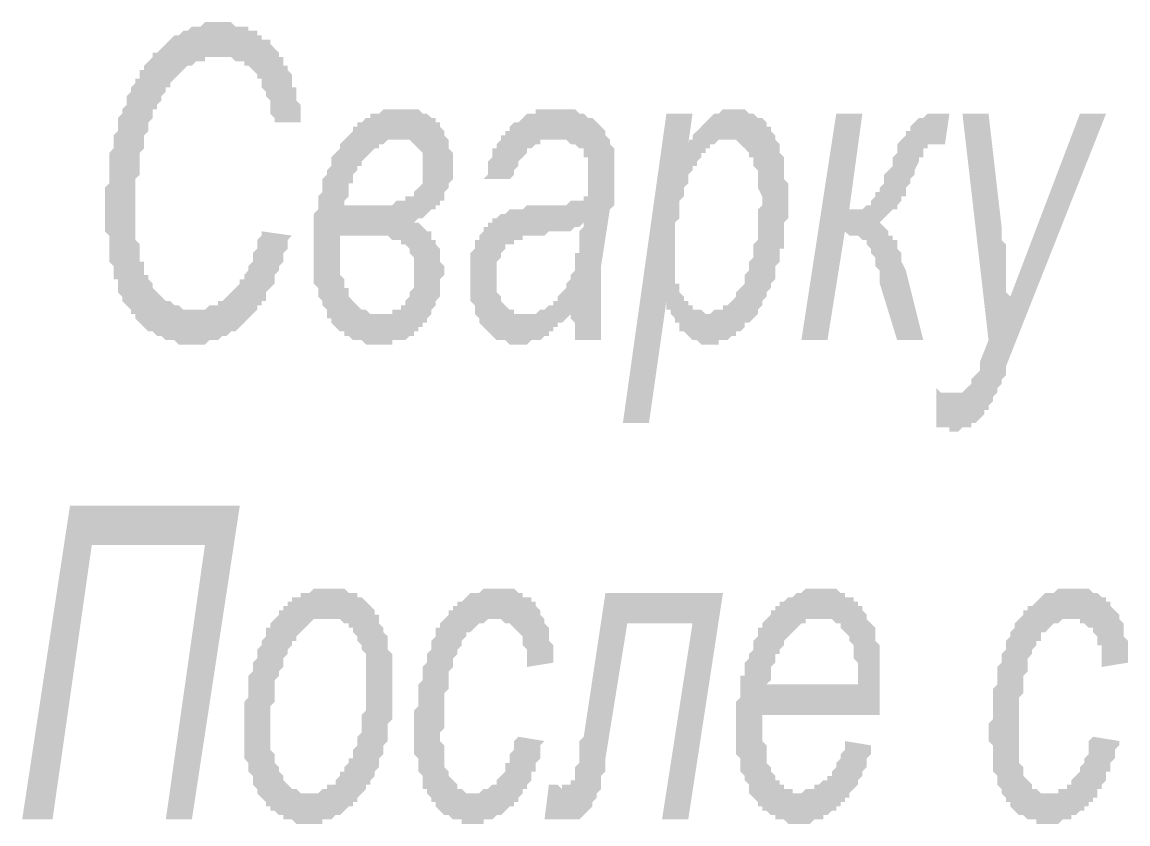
# Model space of a CAD drawing. Header units: millimetres. Extents: x 1372 to 666090, y 1285 to 31551.
# Drawn here: x 570472 to 571531, y 8653 to 9420 of the extents above; entities that cross this region are included whole.
import ezdxf

# ---------------------------------------------------------------- set-up
doc = ezdxf.new("R2010")
doc.units = ezdxf.units.MM
doc.layers.add('PDF _75-АЗ Штамп', color=7, linetype='Continuous')

msp = doc.modelspace()

# ---------------------------------------------------------------- hatches: boundary and pattern name
at = {"layer": 'PDF _75-АЗ Штамп', "transparency": 33554559}
for points in [[(570701.5, 9220.2), (570730.7, 9216.1), (570726.6, 9211.9), (570726.6, 9207.7), (570726.6, 9203.5), (570722.4, 9199.4), (570722.4, 9195.2), (570722.4, 9191), (570718.2, 9186.9), (570718.2, 9182.7), (570718.2, 9182.7), (570714, 9178.5), (570714, 9174.3), (570714, 9170.2), (570709.9, 9166), (570709.9, 9166), (570705.7, 9161.8), (570705.7, 9157.7), (570705.7, 9153.5), (570701.5, 9153.5), (570701.5, 9149.3), (570697.4, 9149.3), (570697.4, 9145.1), (570693.2, 9141), (570693.2, 9141), (570689, 9136.8), (570689, 9136.8), (570684.9, 9132.6), (570684.9, 9132.6), (570680.7, 9128.5), (570680.7, 9128.5), (570676.5, 9124.3), (570672.3, 9124.3), (570672.3, 9124.3), (570668.2, 9120.1), (570664, 9120.1), (570664, 9120.1), (570659.8, 9116), (570659.8, 9116), (570655.7, 9116), (570651.5, 9116), (570651.5, 9116), (570647.3, 9111.8), (570643.1, 9111.8), (570639, 9111.8), (570639, 9111.8), (570634.8, 9111.8), (570634.8, 9111.8), (570630.6, 9111.8), (570630.6, 9111.8), (570626.5, 9111.8), (570622.3, 9111.8), (570618.1, 9116), (570618.1, 9116), (570614, 9116), (570609.8, 9116), (570609.8, 9116), (570605.6, 9120.1), (570601.4, 9120.1), (570601.4, 9120.1), (570597.3, 9124.3), (570597.3, 9124.3), (570593.1, 9124.3), (570588.9, 9128.5), (570588.9, 9128.5), (570584.8, 9132.6), (570584.8, 9132.6), (570580.6, 9136.8), (570580.6, 9141), (570576.4, 9141), (570576.4, 9145.1), (570576.4, 9145.1), (570572.2, 9149.3), (570572.2, 9149.3), (570568.1, 9153.5), (570568.1, 9157.7), (570568.1, 9157.7), (570563.9, 9161.8), (570563.9, 9166), (570563.9, 9170.2), (570563.9, 9174.3), (570559.7, 9174.3), (570559.7, 9178.5), (570559.7, 9182.7), (570559.7, 9186.9), (570555.6, 9191), (570555.6, 9195.2), (570555.6, 9199.4), (570555.6, 9203.5), (570555.6, 9207.7), (570555.6, 9211.9), (570555.6, 9216.1), (570551.4, 9220.2), (570551.4, 9224.4), (570551.4, 9228.6), (570551.4, 9232.7), (570551.4, 9236.9), (570551.4, 9241.1), (570551.4, 9245.2), (570551.4, 9249.4), (570551.4, 9253.6), (570551.4, 9257.8), (570551.4, 9261.9), (570555.6, 9266.1), (570555.6, 9270.3), (570555.6, 9274.4), (570555.6, 9278.6), (570555.6, 9282.8), (570555.6, 9287), (570555.6, 9291.1), (570555.6, 9295.3), (570559.7, 9299.5), (570559.7, 9303.6), (570559.7, 9307.8), (570559.7, 9312), (570559.7, 9312), (570563.9, 9316.1), (570563.9, 9320.3), (570563.9, 9324.5), (570563.9, 9328.7), (570568.1, 9332.8), (570568.1, 9337), (570568.1, 9337), (570572.2, 9341.2), (570572.2, 9345.3), (570572.2, 9349.5), (570576.4, 9353.7), (570576.4, 9353.7), (570576.4, 9357.9), (570580.6, 9362), (570580.6, 9366.2), (570584.8, 9366.2), (570584.8, 9370.4), (570584.8, 9374.5), (570588.9, 9374.5), (570588.9, 9378.7), (570593.1, 9382.9), (570593.1, 9382.9), (570597.3, 9387), (570597.3, 9391.2), (570601.4, 9391.2), (570605.6, 9395.4), (570605.6, 9395.4), (570609.8, 9399.6), (570609.8, 9399.6), (570614, 9403.7), (570614, 9403.7), (570618.1, 9407.9), (570622.3, 9407.9), (570622.3, 9407.9), (570626.5, 9412.1), (570626.5, 9412.1), (570630.6, 9412.1), (570634.8, 9416.2), (570634.8, 9416.2), (570639, 9416.2), (570643.1, 9416.2), (570643.1, 9416.2), (570647.3, 9420.4), (570651.5, 9420.4), (570651.5, 9420.4), (570655.7, 9420.4), (570659.8, 9420.4), (570659.8, 9420.4), (570664, 9420.4), (570668.2, 9420.4), (570672.3, 9420.4), (570672.3, 9420.4), (570676.5, 9416.2), (570680.7, 9416.2), (570680.7, 9416.2), (570684.9, 9416.2), (570689, 9416.2), (570689, 9412.1), (570693.2, 9412.1), (570697.4, 9412.1), (570697.4, 9407.9), (570701.5, 9407.9), (570701.5, 9403.7), (570705.7, 9403.7), (570709.9, 9403.7), (570709.9, 9399.6), (570714, 9395.4), (570714, 9395.4), (570714, 9395.4), (570718.2, 9391.2), (570718.2, 9387), (570722.4, 9387), (570722.4, 9382.9), (570722.4, 9378.7), (570726.6, 9378.7), (570726.6, 9374.5), (570730.7, 9370.4), (570730.7, 9366.2), (570730.7, 9362), (570730.7, 9357.9), (570734.9, 9357.9), (570734.9, 9353.7), (570734.9, 9349.5), (570734.9, 9345.3), (570739.1, 9341.2), (570739.1, 9337), (570739.1, 9332.8), (570739.1, 9328.7), (570739.1, 9324.5), (570714, 9324.5), (570714, 9328.7), (570709.9, 9332.8), (570709.9, 9337), (570709.9, 9341.2), (570709.9, 9345.3), (570705.7, 9349.5), (570705.7, 9353.7), (570705.7, 9353.7), (570701.5, 9357.9), (570701.5, 9362), (570701.5, 9366.2), (570697.4, 9366.2), (570697.4, 9370.4), (570697.4, 9370.4), (570693.2, 9374.5), (570693.2, 9374.5), (570689, 9378.7), (570684.9, 9378.7), (570684.9, 9382.9), (570680.7, 9382.9), (570680.7, 9382.9), (570676.5, 9382.9), (570672.3, 9387), (570672.3, 9387), (570668.2, 9387), (570664, 9387), (570664, 9387), (570659.8, 9387), (570655.7, 9387), (570655.7, 9387), (570651.5, 9387), (570647.3, 9387), (570647.3, 9382.9), (570643.1, 9382.9), (570639, 9382.9), (570639, 9382.9), (570634.8, 9378.7), (570634.8, 9378.7), (570630.6, 9378.7), (570626.5, 9374.5), (570626.5, 9374.5), (570622.3, 9370.4), (570622.3, 9370.4), (570618.1, 9366.2), (570618.1, 9366.2), (570614, 9362), (570614, 9357.9), (570609.8, 9357.9), (570609.8, 9353.7), (570605.6, 9349.5), (570605.6, 9345.3), (570601.4, 9341.2), (570601.4, 9341.2), (570601.4, 9337), (570597.3, 9337), (570597.3, 9332.8), (570597.3, 9328.7), (570593.1, 9324.5), (570593.1, 9320.3), (570593.1, 9316.1), (570593.1, 9316.1), (570588.9, 9312), (570588.9, 9307.8), (570588.9, 9303.6), (570588.9, 9299.5), (570584.8, 9295.3), (570584.8, 9291.1), (570584.8, 9287), (570584.8, 9282.8), (570584.8, 9278.6), (570584.8, 9274.4), (570580.6, 9270.3), (570580.6, 9266.1), (570580.6, 9261.9), (570580.6, 9257.8), (570580.6, 9253.6), (570580.6, 9249.4), (570580.6, 9245.2), (570580.6, 9241.1), (570580.6, 9241.1), (570580.6, 9232.7), (570580.6, 9228.6), (570580.6, 9224.4), (570580.6, 9220.2), (570580.6, 9216.1), (570580.6, 9211.9), (570584.8, 9207.7), (570584.8, 9203.5), (570584.8, 9199.4), (570584.8, 9195.2), (570584.8, 9191), (570588.9, 9191), (570588.9, 9186.9), (570588.9, 9182.7), (570588.9, 9178.5), (570593.1, 9178.5), (570593.1, 9174.3), (570597.3, 9170.2), (570597.3, 9170.2), (570597.3, 9166), (570601.4, 9161.8), (570601.4, 9161.8), (570605.6, 9157.7), (570605.6, 9157.7), (570609.8, 9153.5), (570609.8, 9153.5), (570614, 9153.5), (570618.1, 9149.3), (570618.1, 9149.3), (570622.3, 9149.3), (570626.5, 9145.1), (570626.5, 9145.1), (570630.6, 9145.1), (570634.8, 9145.1), (570634.8, 9145.1), (570639, 9145.1), (570639, 9145.1), (570643.1, 9145.1), (570647.3, 9145.1), (570647.3, 9145.1), (570651.5, 9149.3), (570655.7, 9149.3), (570655.7, 9149.3), (570659.8, 9149.3), (570659.8, 9153.5), (570664, 9153.5), (570668.2, 9157.7), (570668.2, 9157.7), (570672.3, 9161.8), (570672.3, 9161.8), (570676.5, 9166), (570676.5, 9166), (570680.7, 9170.2), (570680.7, 9174.3), (570684.9, 9174.3), (570684.9, 9178.5), (570689, 9182.7), (570689, 9186.9), (570689, 9186.9), (570693.2, 9191), (570693.2, 9195.2), (570693.2, 9199.4), (570697.4, 9203.5), (570697.4, 9207.7), (570697.4, 9211.9), (570701.5, 9216.1), (570701.5, 9220.2), (570701.5, 9220.2)], [(571252.1, 9332.8), (571277.1, 9332.8), (571264.6, 9241.1), (571268.7, 9241.1), (571272.9, 9241.1), (571272.9, 9241.1), (571277.1, 9241.1), (571281.3, 9245.2), (571281.3, 9245.2), (571285.4, 9245.2), (571285.4, 9249.4), (571285.4, 9249.4), (571289.6, 9253.6), (571289.6, 9253.6), (571289.6, 9257.8), (571293.8, 9257.8), (571293.8, 9261.9), (571297.9, 9266.1), (571297.9, 9270.3), (571297.9, 9274.4), (571302.1, 9278.6), (571306.3, 9282.8), (571306.3, 9287), (571306.3, 9291.1), (571310.5, 9295.3), (571310.5, 9299.5), (571310.5, 9303.6), (571314.6, 9307.8), (571314.6, 9307.8), (571318.8, 9312), (571318.8, 9316.1), (571323, 9316.1), (571323, 9320.3), (571323, 9320.3), (571327.1, 9324.5), (571327.1, 9324.5), (571327.1, 9324.5), (571331.3, 9328.7), (571331.3, 9328.7), (571335.5, 9328.7), (571339.6, 9332.8), (571339.6, 9332.8), (571343.8, 9332.8), (571348, 9332.8), (571348, 9332.8), (571360.5, 9332.8), (571356.3, 9303.6), (571352.2, 9303.6), (571348, 9303.6), (571343.8, 9303.6), (571339.6, 9303.6), (571339.6, 9299.5), (571339.6, 9299.5), (571335.5, 9299.5), (571335.5, 9295.3), (571335.5, 9291.1), (571331.3, 9291.1), (571331.3, 9287), (571327.1, 9278.6), (571327.1, 9278.6), (571327.1, 9274.4), (571323, 9270.3), (571323, 9266.1), (571318.8, 9261.9), (571318.8, 9257.8), (571318.8, 9253.6), (571314.6, 9253.6), (571314.6, 9249.4), (571310.5, 9245.2), (571310.5, 9245.2), (571310.5, 9245.2), (571310.5, 9241.1), (571306.3, 9241.1), (571302.1, 9236.9), (571302.1, 9236.9), (571297.9, 9232.7), (571297.9, 9232.7), (571293.8, 9228.6), (571293.8, 9228.6), (571293.8, 9228.6), (571297.9, 9224.4), (571297.9, 9224.4), (571302.1, 9220.2), (571302.1, 9216.1), (571306.3, 9216.1), (571306.3, 9211.9), (571310.5, 9211.9), (571310.5, 9207.7), (571310.5, 9203.5), (571314.6, 9199.4), (571314.6, 9199.4), (571314.6, 9195.2), (571314.6, 9191), (571318.8, 9182.7), (571318.8, 9182.7), (571335.5, 9116), (571310.5, 9116), (571293.8, 9170.2), (571293.8, 9178.5), (571293.8, 9182.7), (571289.6, 9186.9), (571289.6, 9191), (571289.6, 9195.2), (571285.4, 9199.4), (571285.4, 9199.4), (571285.4, 9203.5), (571281.3, 9207.7), (571281.3, 9207.7), (571281.3, 9211.9), (571277.1, 9211.9), (571277.1, 9211.9), (571272.9, 9216.1), (571272.9, 9216.1), (571268.7, 9216.1), (571264.6, 9216.1), (571260.4, 9220.2), (571260.4, 9220.2), (571243.7, 9116), (571218.7, 9116)], [(571348, 9032.5), (571348, 9070.1), (571352.2, 9065.9), (571356.3, 9065.9), (571356.3, 9065.9), (571360.5, 9065.9), (571364.7, 9065.9), (571364.7, 9065.9), (571368.8, 9065.9), (571373, 9065.9), (571373, 9065.9), (571377.2, 9070.1), (571377.2, 9070.1), (571381.4, 9074.2), (571381.4, 9074.2), (571381.4, 9078.4), (571385.5, 9082.6), (571385.5, 9082.6), (571389.7, 9086.8), (571389.7, 9090.9), (571389.7, 9095.1), (571398, 9116), (571373, 9332.8), (571398, 9332.8), (571410.5, 9224.4), (571410.5, 9220.2), (571410.5, 9216.1), (571410.5, 9211.9), (571414.7, 9207.7), (571414.7, 9203.5), (571414.7, 9199.4), (571414.7, 9195.2), (571414.7, 9191), (571414.7, 9186.9), (571414.7, 9182.7), (571414.7, 9178.5), (571414.7, 9174.3), (571414.7, 9170.2), (571414.7, 9166), (571414.7, 9161.8), (571418.9, 9157.7), (571485.6, 9332.8), (571510.6, 9332.8), (571414.7, 9090.9), (571414.7, 9082.6), (571410.5, 9078.4), (571410.5, 9074.2), (571406.4, 9070.1), (571406.4, 9065.9), (571402.2, 9061.7), (571402.2, 9061.7), (571402.2, 9057.6), (571398, 9053.4), (571398, 9049.2), (571393.9, 9049.2), (571393.9, 9045.1), (571393.9, 9045.1), (571389.7, 9040.9), (571389.7, 9040.9), (571389.7, 9040.9), (571385.5, 9036.7), (571381.4, 9036.7), (571381.4, 9032.5), (571377.2, 9032.5), (571373, 9032.5), (571373, 9032.5), (571368.8, 9028.4), (571364.7, 9028.4), (571364.7, 9028.4), (571360.5, 9028.4), (571360.5, 9032.5), (571356.3, 9032.5), (571352.2, 9032.5), (571352.2, 9032.5), (571348, 9032.5), (571348, 9032.5)], [(570472.2, 8657.2), (570518, 8957.5), (570680.7, 8957.5), (570634.8, 8657.2), (570609.8, 8657.2), (570647.3, 8919.9), (570538.9, 8919.9), (570501.3, 8657.2)], [(570947.6, 8736.4), (570972.6, 8732.3), (570968.5, 8728.1), (570968.5, 8723.9), (570968.5, 8719.7), (570968.5, 8715.6), (570964.3, 8711.4), (570964.3, 8707.2), (570964.3, 8703.1), (570960.1, 8703.1), (570960.1, 8698.9), (570960.1, 8694.7), (570955.9, 8690.5), (570955.9, 8686.4), (570951.8, 8686.4), (570951.8, 8682.2), (570947.6, 8678), (570947.6, 8678), (570947.6, 8673.9), (570943.4, 8673.9), (570943.4, 8669.7), (570939.3, 8669.7), (570935.1, 8665.5), (570935.1, 8665.5), (570930.9, 8661.4), (570930.9, 8661.4), (570926.8, 8661.4), (570922.6, 8657.2), (570922.6, 8657.2), (570918.4, 8657.2), (570914.2, 8657.2), (570914.2, 8653), (570910.1, 8653), (570905.9, 8653), (570905.9, 8653), (570901.7, 8653), (570901.7, 8653), (570897.6, 8653), (570893.4, 8653), (570893.4, 8657.2), (570889.2, 8657.2), (570885, 8657.2), (570885, 8657.2), (570880.9, 8661.4), (570876.7, 8661.4), (570876.7, 8661.4), (570872.5, 8665.5), (570872.5, 8665.5), (570868.4, 8669.7), (570868.4, 8673.9), (570864.2, 8673.9), (570864.2, 8678), (570864.2, 8678), (570860, 8682.2), (570860, 8686.4), (570855.9, 8686.4), (570855.9, 8690.5), (570855.9, 8694.7), (570855.9, 8698.9), (570851.7, 8703.1), (570851.7, 8707.2), (570851.7, 8711.4), (570851.7, 8711.4), (570851.7, 8715.6), (570847.5, 8719.7), (570847.5, 8728.1), (570847.5, 8732.3), (570847.5, 8736.4), (570847.5, 8740.6), (570847.5, 8740.6), (570847.5, 8744.8), (570847.5, 8748.9), (570847.5, 8753.1), (570847.5, 8757.3), (570847.5, 8761.4), (570851.7, 8765.6), (570851.7, 8769.8), (570851.7, 8774), (570851.7, 8778.1), (570851.7, 8782.3), (570851.7, 8782.3), (570851.7, 8786.5), (570855.9, 8790.6), (570855.9, 8794.8), (570855.9, 8799), (570855.9, 8803.2), (570860, 8807.3), (570860, 8807.3), (570860, 8811.5), (570860, 8815.7), (570864.2, 8819.8), (570864.2, 8824), (570864.2, 8828.2), (570868.4, 8832.4), (570868.4, 8836.5), (570868.4, 8840.7), (570872.5, 8840.7), (570872.5, 8844.9), (570876.7, 8849), (570876.7, 8849), (570880.9, 8853.2), (570880.9, 8857.4), (570885, 8857.4), (570885, 8861.5), (570885, 8861.5), (570889.2, 8861.5), (570889.2, 8865.7), (570893.4, 8865.7), (570897.6, 8869.9), (570897.6, 8869.9), (570901.7, 8874.1), (570905.9, 8874.1), (570905.9, 8874.1), (570910.1, 8874.1), (570914.2, 8878.2), (570914.2, 8878.2), (570918.4, 8878.2), (570922.6, 8878.2), (570922.6, 8878.2), (570926.8, 8878.2), (570926.8, 8878.2), (570930.9, 8878.2), (570935.1, 8878.2), (570939.3, 8878.2), (570939.3, 8878.2), (570943.4, 8878.2), (570947.6, 8874.1), (570947.6, 8874.1), (570951.8, 8874.1), (570951.8, 8869.9), (570955.9, 8869.9), (570960.1, 8869.9), (570960.1, 8865.7), (570964.3, 8865.7), (570964.3, 8861.5), (570968.5, 8857.4), (570968.5, 8857.4), (570968.5, 8853.2), (570972.6, 8849), (570972.6, 8849), (570972.6, 8844.9), (570976.8, 8840.7), (570976.8, 8836.5), (570976.8, 8832.4), (570976.8, 8828.2), (570981, 8824), (570981, 8819.8), (570981, 8815.7), (570981, 8811.5), (570981, 8807.3), (570981, 8807.3), (570955.9, 8803.2), (570955.9, 8811.5), (570955.9, 8815.7), (570955.9, 8819.8), (570951.8, 8824), (570951.8, 8824), (570951.8, 8828.2), (570951.8, 8832.4), (570947.6, 8836.5), (570947.6, 8836.5), (570943.4, 8840.7), (570943.4, 8840.7), (570939.3, 8844.9), (570939.3, 8844.9), (570935.1, 8844.9), (570930.9, 8849), (570930.9, 8849), (570926.8, 8849), (570926.8, 8849), (570922.6, 8849), (570918.4, 8849), (570918.4, 8849), (570914.2, 8844.9), (570910.1, 8844.9), (570910.1, 8844.9), (570905.9, 8840.7), (570905.9, 8840.7), (570901.7, 8836.5), (570897.6, 8836.5), (570897.6, 8836.5), (570897.6, 8832.4), (570893.4, 8828.2), (570893.4, 8828.2), (570893.4, 8824), (570889.2, 8819.8), (570889.2, 8815.7), (570889.2, 8815.7), (570885, 8811.5), (570885, 8807.3), (570885, 8803.2), (570880.9, 8799), (570880.9, 8794.8), (570880.9, 8790.6), (570880.9, 8786.5), (570880.9, 8782.3), (570876.7, 8778.1), (570876.7, 8774), (570876.7, 8769.8), (570876.7, 8765.6), (570876.7, 8761.4), (570876.7, 8757.3), (570876.7, 8757.3), (570876.7, 8753.1), (570876.7, 8748.9), (570876.7, 8744.8), (570872.5, 8740.6), (570872.5, 8736.4), (570872.5, 8732.3), (570876.7, 8728.1), (570876.7, 8723.9), (570876.7, 8719.7), (570876.7, 8715.6), (570876.7, 8711.4), (570876.7, 8707.2), (570880.9, 8703.1), (570880.9, 8703.1), (570880.9, 8698.9), (570885, 8694.7), (570885, 8694.7), (570889.2, 8690.5), (570889.2, 8686.4), (570893.4, 8686.4), (570893.4, 8686.4), (570897.6, 8682.2), (570901.7, 8682.2), (570901.7, 8682.2), (570905.9, 8682.2), (570905.9, 8682.2), (570910.1, 8682.2), (570910.1, 8682.2), (570914.2, 8686.4), (570918.4, 8686.4), (570918.4, 8686.4), (570922.6, 8690.5), (570926.8, 8690.5), (570926.8, 8694.7), (570926.8, 8694.7), (570930.9, 8698.9), (570930.9, 8698.9), (570935.1, 8703.1), (570935.1, 8707.2), (570935.1, 8711.4), (570939.3, 8711.4), (570939.3, 8715.6), (570939.3, 8719.7), (570943.4, 8723.9), (570943.4, 8728.1), (570943.4, 8732.3), (570947.6, 8736.4), (570947.6, 8736.4)], [(571498.1, 8736.4), (571523.2, 8732.3), (571523.2, 8728.1), (571519, 8723.9), (571519, 8719.7), (571519, 8715.6), (571514.8, 8711.4), (571514.8, 8707.2), (571514.8, 8703.1), (571510.6, 8703.1), (571510.6, 8698.9), (571510.6, 8694.7), (571506.5, 8690.5), (571506.5, 8686.4), (571502.3, 8686.4), (571502.3, 8682.2), (571502.3, 8678), (571498.1, 8678), (571498.1, 8673.9), (571494, 8673.9), (571494, 8669.7), (571489.8, 8669.7), (571489.8, 8665.5), (571485.6, 8665.5), (571481.4, 8661.4), (571481.4, 8661.4), (571477.3, 8661.4), (571477.3, 8657.2), (571473.1, 8657.2), (571468.9, 8657.2), (571468.9, 8657.2), (571464.8, 8653), (571460.6, 8653), (571460.6, 8653), (571456.4, 8653), (571456.4, 8653), (571452.3, 8653), (571448.1, 8653), (571443.9, 8653), (571443.9, 8657.2), (571439.7, 8657.2), (571435.6, 8657.2), (571435.6, 8657.2), (571431.4, 8661.4), (571431.4, 8661.4), (571427.2, 8661.4), (571423.1, 8665.5), (571423.1, 8665.5), (571418.9, 8669.7), (571418.9, 8673.9), (571414.7, 8673.9), (571414.7, 8678), (571414.7, 8678), (571410.5, 8682.2), (571410.5, 8686.4), (571410.5, 8686.4), (571406.4, 8690.5), (571406.4, 8694.7), (571406.4, 8698.9), (571402.2, 8703.1), (571402.2, 8707.2), (571402.2, 8711.4), (571402.2, 8711.4), (571402.2, 8715.6), (571402.2, 8719.7), (571402.2, 8728.1), (571398, 8732.3), (571398, 8736.4), (571398, 8740.6), (571398, 8740.6), (571398, 8744.8), (571398, 8748.9), (571402.2, 8753.1), (571402.2, 8757.3), (571402.2, 8761.4), (571402.2, 8765.6), (571402.2, 8769.8), (571402.2, 8774), (571402.2, 8778.1), (571402.2, 8782.3), (571402.2, 8782.3), (571406.4, 8786.5), (571406.4, 8790.6), (571406.4, 8794.8), (571406.4, 8799), (571406.4, 8803.2), (571410.5, 8807.3), (571410.5, 8807.3), (571410.5, 8811.5), (571410.5, 8815.7), (571414.7, 8819.8), (571414.7, 8824), (571414.7, 8828.2), (571418.9, 8832.4), (571418.9, 8836.5), (571423.1, 8840.7), (571423.1, 8840.7), (571423.1, 8844.9), (571427.2, 8849), (571427.2, 8849), (571431.4, 8853.2), (571431.4, 8857.4), (571435.6, 8857.4), (571435.6, 8861.5), (571439.7, 8861.5), (571439.7, 8861.5), (571443.9, 8865.7), (571443.9, 8865.7), (571448.1, 8869.9), (571448.1, 8869.9), (571452.3, 8874.1), (571456.4, 8874.1), (571456.4, 8874.1), (571460.6, 8874.1), (571464.8, 8878.2), (571464.8, 8878.2), (571468.9, 8878.2), (571473.1, 8878.2), (571473.1, 8878.2), (571477.3, 8878.2), (571477.3, 8878.2), (571481.4, 8878.2), (571485.6, 8878.2), (571489.8, 8878.2), (571489.8, 8878.2), (571494, 8878.2), (571498.1, 8874.1), (571498.1, 8874.1), (571502.3, 8874.1), (571506.5, 8869.9), (571506.5, 8869.9), (571510.6, 8869.9), (571510.6, 8865.7), (571514.8, 8865.7), (571514.8, 8861.5), (571519, 8857.4), (571519, 8857.4), (571523.2, 8853.2), (571523.2, 8849), (571523.2, 8849), (571527.3, 8844.9), (571527.3, 8840.7), (571527.3, 8836.5), (571527.3, 8832.4), (571531.5, 8828.2), (571531.5, 8824), (571531.5, 8819.8), (571531.5, 8815.7), (571531.5, 8811.5), (571531.5, 8807.3), (571531.5, 8807.3), (571506.5, 8803.2), (571506.5, 8811.5), (571506.5, 8815.7), (571506.5, 8819.8), (571506.5, 8824), (571502.3, 8824), (571502.3, 8828.2), (571502.3, 8832.4), (571498.1, 8836.5), (571498.1, 8836.5), (571498.1, 8840.7), (571494, 8840.7), (571489.8, 8844.9), (571489.8, 8844.9), (571485.6, 8844.9), (571485.6, 8849), (571481.4, 8849), (571477.3, 8849), (571477.3, 8849), (571473.1, 8849), (571468.9, 8849), (571468.9, 8849), (571464.8, 8844.9), (571464.8, 8844.9), (571460.6, 8844.9), (571456.4, 8840.7), (571456.4, 8840.7), (571452.3, 8836.5), (571452.3, 8836.5), (571448.1, 8836.5), (571448.1, 8832.4), (571448.1, 8828.2), (571443.9, 8828.2), (571443.9, 8824), (571439.7, 8819.8), (571439.7, 8815.7), (571439.7, 8815.7), (571435.6, 8811.5), (571435.6, 8807.3), (571435.6, 8803.2), (571435.6, 8799), (571431.4, 8794.8), (571431.4, 8790.6), (571431.4, 8786.5), (571431.4, 8782.3), (571431.4, 8778.1), (571427.2, 8774), (571427.2, 8769.8), (571427.2, 8765.6), (571427.2, 8761.4), (571427.2, 8757.3), (571427.2, 8757.3), (571427.2, 8753.1), (571427.2, 8748.9), (571427.2, 8744.8), (571427.2, 8740.6), (571427.2, 8736.4), (571427.2, 8732.3), (571427.2, 8728.1), (571427.2, 8723.9), (571427.2, 8719.7), (571427.2, 8715.6), (571427.2, 8711.4), (571431.4, 8707.2), (571431.4, 8703.1), (571431.4, 8703.1), (571431.4, 8698.9), (571435.6, 8694.7), (571435.6, 8694.7), (571439.7, 8690.5), (571439.7, 8686.4), (571443.9, 8686.4), (571443.9, 8686.4), (571448.1, 8682.2), (571452.3, 8682.2), (571452.3, 8682.2), (571456.4, 8682.2), (571456.4, 8682.2), (571460.6, 8682.2), (571464.8, 8682.2), (571464.8, 8686.4), (571468.9, 8686.4), (571473.1, 8686.4), (571473.1, 8690.5), (571477.3, 8690.5), (571477.3, 8694.7), (571477.3, 8694.7), (571481.4, 8698.9), (571481.4, 8698.9), (571485.6, 8703.1), (571485.6, 8707.2), (571489.8, 8711.4), (571489.8, 8711.4), (571489.8, 8715.6), (571494, 8719.7), (571494, 8723.9), (571494, 8728.1), (571494, 8732.3), (571498.1, 8736.4), (571498.1, 8736.4)], [(571031, 8874.1), (571143.6, 8874.1), (571110.3, 8657.2), (571085.2, 8657.2), (571114.4, 8844.9), (571051.9, 8844.9), (571031, 8715.6), (571031, 8711.4), (571031, 8703.1), (571026.8, 8698.9), (571026.8, 8694.7), (571026.8, 8690.5), (571026.8, 8686.4), (571022.7, 8682.2), (571022.7, 8682.2), (571022.7, 8678), (571018.5, 8673.9), (571018.5, 8673.9), (571018.5, 8669.7), (571018.5, 8669.7), (571014.3, 8665.5), (571014.3, 8665.5), (571010.2, 8661.4), (571010.2, 8661.4), (571006, 8657.2), (571001.8, 8657.2), (571001.8, 8657.2), (570997.7, 8657.2), (570993.5, 8657.2), (570993.5, 8657.2), (570993.5, 8657.2), (570989.3, 8657.2), (570985.1, 8657.2), (570985.1, 8657.2), (570981, 8657.2), (570976.8, 8657.2), (570972.6, 8657.2), (570972.6, 8657.2), (570976.8, 8690.5), (570981, 8690.5), (570981, 8690.5), (570985.1, 8690.5), (570989.3, 8686.4), (570989.3, 8690.5), (570993.5, 8690.5), (570997.7, 8690.5), (570997.7, 8694.7), (571001.8, 8694.7), (571001.8, 8694.7), (571001.8, 8698.9), (571001.8, 8698.9), (571001.8, 8703.1), (571001.8, 8703.1), (571001.8, 8707.2), (571006, 8711.4), (571006, 8715.6), (571006, 8719.7), (571006, 8728.1), (571006, 8732.3), (571010.2, 8736.4)]]:
    msp.add_hatch(color=256, dxfattribs=at).paths.add_polyline_path(points)
h = msp.add_hatch(color=256, dxfattribs=at)
h.paths.add_polyline_path([(570847.5, 9228.6), (570847.5, 9228.6), (570851.7, 9228.6), (570855.9, 9224.4), (570855.9, 9224.4), (570860, 9220.2), (570864.2, 9220.2), (570864.2, 9216.1), (570864.2, 9211.9), (570868.4, 9211.9), (570868.4, 9207.7), (570872.5, 9203.5), (570872.5, 9199.4), (570872.5, 9195.2), (570872.5, 9191), (570872.5, 9191), (570876.7, 9186.9), (570876.7, 9178.5), (570876.7, 9178.5), (570876.7, 9178.5), (570872.5, 9174.3), (570872.5, 9170.2), (570872.5, 9166), (570872.5, 9161.8), (570872.5, 9157.7), (570868.4, 9153.5), (570868.4, 9149.3), (570868.4, 9149.3), (570864.2, 9145.1), (570864.2, 9141), (570860, 9136.8), (570860, 9132.6), (570860, 9132.6), (570855.9, 9132.6), (570855.9, 9128.5), (570851.7, 9128.5), (570851.7, 9124.3), (570847.5, 9124.3), (570847.5, 9120.1), (570843.3, 9120.1), (570843.3, 9120.1), (570839.2, 9116), (570835, 9116), (570835, 9116), (570830.8, 9116), (570826.7, 9116), (570826.7, 9111.8), (570822.5, 9111.8), (570818.3, 9111.8), (570814.1, 9111.8), (570814.1, 9111.8), (570810, 9111.8), (570805.8, 9111.8), (570805.8, 9111.8), (570801.6, 9111.8), (570797.5, 9116), (570793.3, 9116), (570793.3, 9116), (570789.1, 9116), (570789.1, 9116), (570785, 9120.1), (570780.8, 9120.1), (570780.8, 9120.1), (570780.8, 9124.3), (570776.6, 9124.3), (570772.4, 9128.5), (570772.4, 9128.5), (570768.3, 9132.6), (570768.3, 9136.8), (570764.1, 9136.8), (570764.1, 9141), (570764.1, 9145.1), (570759.9, 9149.3), (570759.9, 9153.5), (570759.9, 9153.5), (570755.8, 9157.7), (570755.8, 9161.8), (570755.8, 9166), (570751.6, 9170.2), (570751.6, 9174.3), (570751.6, 9178.5), (570751.6, 9178.5), (570751.6, 9182.7), (570751.6, 9186.9), (570751.6, 9191), (570751.6, 9195.2), (570751.6, 9199.4), (570751.6, 9203.5), (570751.6, 9207.7), (570751.6, 9211.9), (570751.6, 9216.1), (570751.6, 9220.2), (570751.6, 9224.4), (570751.6, 9228.6), (570751.6, 9232.7), (570751.6, 9236.9), (570755.8, 9241.1), (570755.8, 9245.2), (570755.8, 9249.4), (570755.8, 9253.6), (570755.8, 9253.6), (570759.9, 9257.8), (570759.9, 9261.9), (570759.9, 9266.1), (570759.9, 9270.3), (570764.1, 9274.4), (570764.1, 9278.6), (570764.1, 9278.6), (570768.3, 9282.8), (570768.3, 9287), (570768.3, 9291.1), (570772.4, 9295.3), (570772.4, 9295.3), (570772.4, 9295.3), (570776.6, 9299.5), (570776.6, 9303.6), (570780.8, 9307.8), (570780.8, 9307.8), (570785, 9312), (570785, 9312), (570789.1, 9316.1), (570789.1, 9320.3), (570793.3, 9320.3), (570793.3, 9324.5), (570797.5, 9324.5), (570797.5, 9324.5), (570801.6, 9328.7), (570805.8, 9328.7), (570805.8, 9332.8), (570810, 9332.8), (570810, 9332.8), (570814.1, 9332.8), (570818.3, 9337), (570818.3, 9337), (570822.5, 9337), (570826.7, 9337), (570830.8, 9337), (570830.8, 9337), (570835, 9337), (570835, 9337), (570839.2, 9337), (570843.3, 9337), (570847.5, 9337), (570847.5, 9337), (570851.7, 9337), (570855.9, 9332.8), (570855.9, 9332.8), (570860, 9332.8), (570864.2, 9328.7), (570864.2, 9328.7), (570868.4, 9328.7), (570868.4, 9324.5), (570872.5, 9324.5), (570872.5, 9320.3), (570872.5, 9320.3), (570876.7, 9316.1), (570876.7, 9312), (570880.9, 9307.8), (570880.9, 9307.8), (570880.9, 9303.6), (570880.9, 9299.5), (570885, 9295.3), (570885, 9291.1), (570885, 9287), (570885, 9282.8), (570885, 9278.6), (570885, 9274.4), (570885, 9270.3), (570880.9, 9266.1), (570880.9, 9261.9), (570880.9, 9261.9), (570876.7, 9257.8), (570876.7, 9253.6), (570876.7, 9249.4), (570872.5, 9249.4), (570872.5, 9249.4), (570872.5, 9245.2), (570868.4, 9245.2), (570868.4, 9241.1), (570864.2, 9241.1), (570860, 9236.9), (570860, 9236.9), (570855.9, 9232.7), (570851.7, 9232.7), (570851.7, 9232.7), (570847.5, 9228.6), (570847.5, 9228.6)], flags=0)
h.paths.add_polyline_path([(570780.8, 9245.2), (570785, 9245.2), (570789.1, 9245.2), (570789.1, 9245.2), (570793.3, 9245.2), (570797.5, 9245.2), (570797.5, 9245.2), (570797.5, 9245.2), (570801.6, 9245.2), (570805.8, 9245.2), (570810, 9245.2), (570814.1, 9245.2), (570818.3, 9245.2), (570818.3, 9245.2), (570822.5, 9245.2), (570826.7, 9245.2), (570826.7, 9245.2), (570830.8, 9249.4), (570835, 9249.4), (570835, 9249.4), (570839.2, 9249.4), (570839.2, 9253.6), (570843.3, 9253.6), (570843.3, 9253.6), (570847.5, 9253.6), (570847.5, 9257.8), (570851.7, 9261.9), (570851.7, 9261.9), (570855.9, 9266.1), (570855.9, 9270.3), (570855.9, 9270.3), (570855.9, 9274.4), (570855.9, 9278.6), (570855.9, 9282.8), (570855.9, 9287), (570855.9, 9287), (570855.9, 9291.1), (570855.9, 9295.3), (570851.7, 9299.5), (570851.7, 9299.5), (570847.5, 9303.6), (570847.5, 9303.6), (570843.3, 9307.8), (570843.3, 9307.8), (570839.2, 9307.8), (570835, 9307.8), (570835, 9307.8), (570830.8, 9307.8), (570830.8, 9307.8), (570826.7, 9307.8), (570822.5, 9307.8), (570822.5, 9307.8), (570818.3, 9303.6), (570814.1, 9303.6), (570814.1, 9299.5), (570810, 9299.5), (570810, 9299.5), (570805.8, 9295.3), (570801.6, 9291.1), (570801.6, 9291.1), (570801.6, 9291.1), (570797.5, 9287), (570797.5, 9282.8), (570793.3, 9282.8), (570793.3, 9278.6), (570789.1, 9274.4), (570789.1, 9270.3), (570789.1, 9266.1), (570785, 9266.1), (570785, 9261.9), (570785, 9257.8), (570785, 9253.6), (570780.8, 9249.4), (570780.8, 9245.2)], flags=0)
h.paths.add_polyline_path([(570776.6, 9216.1), (570776.6, 9211.9), (570776.6, 9207.7), (570776.6, 9203.5), (570776.6, 9199.4), (570776.6, 9199.4), (570776.6, 9195.2), (570776.6, 9191), (570776.6, 9186.9), (570776.6, 9182.7), (570776.6, 9178.5), (570780.8, 9174.3), (570780.8, 9170.2), (570780.8, 9166), (570785, 9166), (570785, 9161.8), (570785, 9157.7), (570785, 9157.7), (570789.1, 9153.5), (570789.1, 9153.5), (570793.3, 9149.3), (570793.3, 9149.3), (570797.5, 9145.1), (570801.6, 9145.1), (570801.6, 9145.1), (570805.8, 9141), (570810, 9141), (570810, 9141), (570814.1, 9141), (570814.1, 9141), (570818.3, 9141), (570822.5, 9141), (570826.7, 9141), (570826.7, 9145.1), (570830.8, 9145.1), (570835, 9145.1), (570835, 9149.3), (570839.2, 9149.3), (570839.2, 9153.5), (570839.2, 9153.5), (570843.3, 9157.7), (570843.3, 9157.7), (570843.3, 9161.8), (570847.5, 9166), (570847.5, 9170.2), (570847.5, 9174.3), (570847.5, 9178.5), (570847.5, 9178.5), (570847.5, 9182.7), (570847.5, 9186.9), (570847.5, 9191), (570847.5, 9195.2), (570843.3, 9199.4), (570843.3, 9203.5), (570843.3, 9203.5), (570839.2, 9207.7), (570839.2, 9207.7), (570835, 9207.7), (570835, 9211.9), (570830.8, 9211.9), (570830.8, 9211.9), (570830.8, 9211.9), (570826.7, 9211.9), (570822.5, 9216.1), (570822.5, 9216.1), (570818.3, 9216.1), (570814.1, 9216.1), (570814.1, 9216.1), (570810, 9216.1), (570805.8, 9216.1), (570801.6, 9216.1), (570797.5, 9216.1), (570793.3, 9216.1), (570789.1, 9216.1), (570789.1, 9216.1), (570789.1, 9216.1), (570785, 9216.1), (570780.8, 9216.1), (570776.6, 9216.1)], flags=0)
h = msp.add_hatch(color=256, dxfattribs=at)
h.paths.add_polyline_path([(570997.7, 9145.1), (570997.7, 9141), (570993.5, 9136.8), (570993.5, 9136.8), (570989.3, 9132.6), (570985.1, 9132.6), (570985.1, 9128.5), (570981, 9128.5), (570981, 9124.3), (570976.8, 9124.3), (570976.8, 9120.1), (570972.6, 9120.1), (570972.6, 9120.1), (570968.5, 9116), (570964.3, 9116), (570964.3, 9116), (570960.1, 9116), (570955.9, 9111.8), (570955.9, 9111.8), (570951.8, 9111.8), (570947.6, 9111.8), (570947.6, 9111.8), (570943.4, 9111.8), (570939.3, 9111.8), (570939.3, 9111.8), (570935.1, 9116), (570930.9, 9116), (570930.9, 9116), (570926.8, 9116), (570922.6, 9120.1), (570922.6, 9120.1), (570918.4, 9124.3), (570918.4, 9124.3), (570914.2, 9128.5), (570914.2, 9128.5), (570910.1, 9132.6), (570910.1, 9136.8), (570905.9, 9141), (570905.9, 9141), (570905.9, 9145.1), (570905.9, 9149.3), (570901.7, 9153.5), (570901.7, 9157.7), (570901.7, 9161.8), (570901.7, 9166), (570901.7, 9170.2), (570901.7, 9174.3), (570901.7, 9174.3), (570901.7, 9178.5), (570901.7, 9182.7), (570901.7, 9186.9), (570901.7, 9191), (570901.7, 9195.2), (570901.7, 9199.4), (570905.9, 9203.5), (570905.9, 9207.7), (570905.9, 9207.7), (570905.9, 9211.9), (570910.1, 9211.9), (570910.1, 9216.1), (570914.2, 9220.2), (570914.2, 9224.4), (570918.4, 9224.4), (570918.4, 9228.6), (570922.6, 9228.6), (570922.6, 9232.7), (570926.8, 9232.7), (570926.8, 9232.7), (570930.9, 9236.9), (570935.1, 9236.9), (570935.1, 9236.9), (570939.3, 9241.1), (570943.4, 9241.1), (570943.4, 9241.1), (570947.6, 9241.1), (570947.6, 9241.1), (570951.8, 9241.1), (570951.8, 9241.1), (570955.9, 9245.2), (570960.1, 9245.2), (570960.1, 9245.2), (570964.3, 9245.2), (570968.5, 9245.2), (570972.6, 9245.2), (570976.8, 9245.2), (570976.8, 9245.2), (570981, 9245.2), (570985.1, 9245.2), (570989.3, 9245.2), (570993.5, 9245.2), (570993.5, 9245.2), (570997.7, 9249.4), (571001.8, 9249.4), (571001.8, 9249.4), (571006, 9249.4), (571010.2, 9249.4), (571010.2, 9249.4), (571010.2, 9253.6), (571014.3, 9253.6), (571014.3, 9257.8), (571014.3, 9261.9), (571014.3, 9266.1), (571014.3, 9270.3), (571014.3, 9274.4), (571014.3, 9278.6), (571014.3, 9278.6), (571014.3, 9282.8), (571014.3, 9287), (571014.3, 9291.1), (571010.2, 9291.1), (571010.2, 9295.3), (571010.2, 9299.5), (571006, 9299.5), (571006, 9299.5), (571001.8, 9303.6), (571001.8, 9303.6), (570997.7, 9303.6), (570993.5, 9307.8), (570993.5, 9307.8), (570989.3, 9307.8), (570985.1, 9307.8), (570981, 9307.8), (570981, 9307.8), (570976.8, 9307.8), (570972.6, 9307.8), (570968.5, 9307.8), (570968.5, 9303.6), (570964.3, 9303.6), (570964.3, 9303.6), (570960.1, 9299.5), (570955.9, 9299.5), (570955.9, 9299.5), (570955.9, 9295.3), (570951.8, 9291.1), (570951.8, 9291.1), (570947.6, 9287), (570947.6, 9282.8), (570943.4, 9278.6), (570943.4, 9274.4), (570943.4, 9274.4), (570939.3, 9270.3), (570939.3, 9270.3), (570914.2, 9270.3), (570918.4, 9274.4), (570918.4, 9278.6), (570918.4, 9282.8), (570918.4, 9287), (570922.6, 9291.1), (570922.6, 9295.3), (570922.6, 9299.5), (570926.8, 9299.5), (570926.8, 9303.6), (570930.9, 9307.8), (570930.9, 9312), (570935.1, 9312), (570935.1, 9316.1), (570939.3, 9316.1), (570939.3, 9320.3), (570939.3, 9320.3), (570943.4, 9324.5), (570943.4, 9324.5), (570947.6, 9324.5), (570951.8, 9328.7), (570951.8, 9328.7), (570955.9, 9332.8), (570955.9, 9332.8), (570960.1, 9332.8), (570964.3, 9332.8), (570964.3, 9337), (570968.5, 9337), (570972.6, 9337), (570972.6, 9337), (570976.8, 9337), (570981, 9337), (570985.1, 9337), (570985.1, 9337), (570989.3, 9337), (570989.3, 9337), (570993.5, 9337), (570997.7, 9337), (571001.8, 9337), (571001.8, 9337), (571006, 9332.8), (571010.2, 9332.8), (571010.2, 9332.8), (571014.3, 9328.7), (571014.3, 9328.7), (571018.5, 9328.7), (571022.7, 9324.5), (571022.7, 9324.5), (571026.8, 9320.3), (571026.8, 9320.3), (571026.8, 9320.3), (571031, 9316.1), (571031, 9312), (571035.2, 9307.8), (571035.2, 9307.8), (571035.2, 9303.6), (571039.4, 9299.5), (571039.4, 9295.3), (571039.4, 9291.1), (571039.4, 9287), (571039.4, 9282.8), (571039.4, 9282.8), (571039.4, 9278.6), (571039.4, 9274.4), (571039.4, 9270.3), (571039.4, 9266.1), (571039.4, 9261.9), (571039.4, 9257.8), (571039.4, 9253.6), (571039.4, 9249.4), (571039.4, 9245.2), (571035.2, 9241.1), (571026.8, 9186.9), (571026.8, 9182.7), (571026.8, 9178.5), (571026.8, 9174.3), (571026.8, 9170.2), (571026.8, 9166), (571026.8, 9161.8), (571026.8, 9157.7), (571026.8, 9153.5), (571026.8, 9149.3), (571026.8, 9145.1), (571026.8, 9145.1), (571026.8, 9145.1), (571026.8, 9141), (571026.8, 9136.8), (571026.8, 9132.6), (571026.8, 9128.5), (571026.8, 9124.3), (571026.8, 9120.1), (571026.8, 9116), (571001.8, 9116), (571001.8, 9120.1), (571001.8, 9124.3), (571001.8, 9128.5), (571001.8, 9132.6), (570997.7, 9136.8), (570997.7, 9141), (570997.7, 9145.1)], flags=0)
h.paths.add_polyline_path([(571010.2, 9228.6), (571006, 9224.4), (571001.8, 9224.4), (571001.8, 9224.4), (570997.7, 9220.2), (570997.7, 9220.2), (570993.5, 9220.2), (570993.5, 9220.2), (570989.3, 9220.2), (570989.3, 9220.2), (570985.1, 9220.2), (570981, 9220.2), (570976.8, 9220.2), (570976.8, 9220.2), (570972.6, 9216.1), (570968.5, 9216.1), (570964.3, 9216.1), (570960.1, 9216.1), (570960.1, 9216.1), (570955.9, 9216.1), (570951.8, 9216.1), (570951.8, 9211.9), (570947.6, 9211.9), (570947.6, 9211.9), (570943.4, 9211.9), (570943.4, 9211.9), (570943.4, 9207.7), (570939.3, 9207.7), (570935.1, 9207.7), (570935.1, 9203.5), (570930.9, 9199.4), (570930.9, 9199.4), (570930.9, 9199.4), (570930.9, 9195.2), (570926.8, 9191), (570926.8, 9186.9), (570926.8, 9182.7), (570926.8, 9178.5), (570926.8, 9174.3), (570926.8, 9170.2), (570926.8, 9166), (570926.8, 9166), (570926.8, 9161.8), (570930.9, 9157.7), (570930.9, 9153.5), (570935.1, 9149.3), (570935.1, 9149.3), (570935.1, 9149.3), (570939.3, 9145.1), (570939.3, 9145.1), (570943.4, 9145.1), (570943.4, 9141), (570947.6, 9141), (570951.8, 9141), (570955.9, 9141), (570955.9, 9141), (570955.9, 9141), (570960.1, 9141), (570964.3, 9141), (570964.3, 9141), (570968.5, 9145.1), (570972.6, 9145.1), (570972.6, 9145.1), (570976.8, 9149.3), (570981, 9149.3), (570981, 9153.5), (570985.1, 9153.5), (570985.1, 9157.7), (570989.3, 9161.8), (570989.3, 9161.8), (570993.5, 9166), (570993.5, 9170.2), (570997.7, 9174.3), (570997.7, 9174.3), (570997.7, 9178.5), (570997.7, 9178.5), (571001.8, 9182.7), (571001.8, 9186.9), (571001.8, 9191), (571001.8, 9195.2), (571001.8, 9199.4), (571006, 9199.4), (571006, 9203.5), (571006, 9211.9), (571006, 9216.1), (571006, 9220.2), (571010.2, 9224.4), (571010.2, 9228.6)], flags=0)
h = msp.add_hatch(color=256, dxfattribs=at)
h.paths.add_polyline_path([(571047.7, 9036.7), (571089.4, 9332.8), (571114.4, 9332.8), (571110.3, 9303.6), (571110.3, 9307.8), (571114.4, 9307.8), (571114.4, 9312), (571118.6, 9316.1), (571122.8, 9320.3), (571122.8, 9320.3), (571126.9, 9324.5), (571126.9, 9324.5), (571131.1, 9328.7), (571131.1, 9328.7), (571131.1, 9328.7), (571135.3, 9332.8), (571139.5, 9332.8), (571139.5, 9332.8), (571143.6, 9337), (571147.8, 9337), (571147.8, 9337), (571152, 9337), (571156.1, 9337), (571156.1, 9337), (571160.3, 9337), (571164.5, 9337), (571164.5, 9337), (571168.6, 9332.8), (571172.8, 9332.8), (571172.8, 9332.8), (571177, 9328.7), (571181.2, 9328.7), (571181.2, 9328.7), (571185.3, 9324.5), (571185.3, 9320.3), (571189.5, 9320.3), (571189.5, 9316.1), (571189.5, 9316.1), (571193.7, 9312), (571193.7, 9307.8), (571193.7, 9307.8), (571197.8, 9303.6), (571197.8, 9299.5), (571197.8, 9295.3), (571197.8, 9295.3), (571202, 9291.1), (571202, 9287), (571202, 9282.8), (571202, 9278.6), (571202, 9274.4), (571202, 9270.3), (571206.2, 9266.1), (571206.2, 9261.9), (571206.2, 9257.8), (571206.2, 9249.4), (571206.2, 9249.4), (571206.2, 9245.2), (571206.2, 9241.1), (571206.2, 9236.9), (571206.2, 9232.7), (571202, 9228.6), (571202, 9224.4), (571202, 9220.2), (571202, 9216.1), (571202, 9211.9), (571202, 9207.7), (571202, 9203.5), (571197.8, 9203.5), (571197.8, 9199.4), (571197.8, 9195.2), (571197.8, 9191), (571197.8, 9191), (571193.7, 9186.9), (571193.7, 9182.7), (571193.7, 9178.5), (571193.7, 9174.3), (571189.5, 9170.2), (571189.5, 9166), (571185.3, 9161.8), (571185.3, 9157.7), (571185.3, 9157.7), (571181.2, 9153.5), (571181.2, 9149.3), (571181.2, 9149.3), (571177, 9145.1), (571177, 9141), (571172.8, 9136.8), (571172.8, 9136.8), (571168.6, 9132.6), (571164.5, 9132.6), (571164.5, 9128.5), (571160.3, 9124.3), (571160.3, 9124.3), (571156.1, 9124.3), (571156.1, 9120.1), (571156.1, 9120.1), (571152, 9120.1), (571147.8, 9116), (571147.8, 9116), (571143.6, 9116), (571139.5, 9116), (571139.5, 9111.8), (571135.3, 9111.8), (571131.1, 9111.8), (571131.1, 9111.8), (571126.9, 9111.8), (571126.9, 9111.8), (571122.8, 9111.8), (571118.6, 9116), (571118.6, 9116), (571114.4, 9116), (571114.4, 9116), (571110.3, 9120.1), (571110.3, 9120.1), (571106.1, 9124.3), (571101.9, 9124.3), (571101.9, 9128.5), (571101.9, 9132.6), (571097.7, 9132.6), (571097.7, 9136.8), (571093.6, 9141), (571093.6, 9145.1), (571089.4, 9145.1), (571089.4, 9149.3), (571089.4, 9153.5), (571072.7, 9036.7)], flags=0)
h.paths.add_polyline_path([(571097.7, 9203.5), (571097.7, 9199.4), (571097.7, 9195.2), (571097.7, 9191), (571097.7, 9186.9), (571097.7, 9182.7), (571097.7, 9178.5), (571097.7, 9174.3), (571097.7, 9174.3), (571097.7, 9170.2), (571101.9, 9170.2), (571101.9, 9166), (571101.9, 9161.8), (571106.1, 9157.7), (571106.1, 9153.5), (571110.3, 9153.5), (571110.3, 9149.3), (571114.4, 9149.3), (571114.4, 9145.1), (571118.6, 9145.1), (571122.8, 9145.1), (571122.8, 9145.1), (571126.9, 9141), (571131.1, 9141), (571131.1, 9141), (571135.3, 9145.1), (571139.5, 9145.1), (571139.5, 9145.1), (571143.6, 9145.1), (571143.6, 9149.3), (571147.8, 9149.3), (571147.8, 9149.3), (571152, 9153.5), (571152, 9153.5), (571156.1, 9157.7), (571156.1, 9161.8), (571160.3, 9166), (571160.3, 9166), (571164.5, 9170.2), (571164.5, 9174.3), (571164.5, 9178.5), (571168.6, 9182.7), (571168.6, 9186.9), (571168.6, 9191), (571172.8, 9195.2), (571172.8, 9199.4), (571172.8, 9199.4), (571172.8, 9203.5), (571172.8, 9207.7), (571177, 9211.9), (571177, 9216.1), (571177, 9220.2), (571177, 9224.4), (571177, 9228.6), (571177, 9232.7), (571177, 9236.9), (571177, 9241.1), (571181.2, 9245.2), (571181.2, 9249.4), (571181.2, 9249.4), (571181.2, 9253.6), (571177, 9261.9), (571177, 9266.1), (571177, 9270.3), (571177, 9274.4), (571177, 9278.6), (571177, 9278.6), (571172.8, 9282.8), (571172.8, 9287), (571172.8, 9291.1), (571168.6, 9291.1), (571168.6, 9291.1), (571168.6, 9295.3), (571164.5, 9299.5), (571164.5, 9299.5), (571160.3, 9303.6), (571160.3, 9303.6), (571156.1, 9307.8), (571152, 9307.8), (571152, 9307.8), (571147.8, 9307.8), (571147.8, 9307.8), (571143.6, 9307.8), (571143.6, 9307.8), (571139.5, 9307.8), (571135.3, 9303.6), (571135.3, 9303.6), (571131.1, 9303.6), (571131.1, 9299.5), (571126.9, 9299.5), (571126.9, 9295.3), (571122.8, 9295.3), (571122.8, 9291.1), (571118.6, 9287), (571118.6, 9282.8), (571114.4, 9282.8), (571114.4, 9278.6), (571110.3, 9274.4), (571110.3, 9270.3), (571110.3, 9270.3), (571110.3, 9266.1), (571106.1, 9261.9), (571106.1, 9257.8), (571106.1, 9253.6), (571101.9, 9249.4), (571101.9, 9245.2), (571101.9, 9241.1), (571101.9, 9236.9), (571101.9, 9232.7), (571097.7, 9228.6), (571097.7, 9224.4), (571097.7, 9220.2), (571097.7, 9216.1), (571097.7, 9211.9), (571097.7, 9207.7), (571097.7, 9207.7), (571097.7, 9203.5)], flags=0)
h = msp.add_hatch(color=256, dxfattribs=at)
h.paths.add_polyline_path([(570684.9, 8740.6), (570684.9, 8744.8), (570684.9, 8748.9), (570684.9, 8753.1), (570684.9, 8757.3), (570684.9, 8761.4), (570684.9, 8765.6), (570684.9, 8769.8), (570689, 8774), (570689, 8778.1), (570689, 8782.3), (570689, 8786.5), (570689, 8790.6), (570689, 8794.8), (570693.2, 8799), (570693.2, 8803.2), (570693.2, 8807.3), (570693.2, 8807.3), (570697.4, 8811.5), (570697.4, 8815.7), (570697.4, 8819.8), (570701.5, 8824), (570701.5, 8824), (570701.5, 8828.2), (570705.7, 8832.4), (570705.7, 8836.5), (570705.7, 8840.7), (570709.9, 8840.7), (570709.9, 8844.9), (570714, 8849), (570714, 8849), (570718.2, 8853.2), (570718.2, 8857.4), (570722.4, 8857.4), (570722.4, 8861.5), (570726.6, 8861.5), (570726.6, 8865.7), (570730.7, 8865.7), (570730.7, 8869.9), (570734.9, 8869.9), (570739.1, 8869.9), (570739.1, 8874.1), (570743.2, 8874.1), (570747.4, 8874.1), (570747.4, 8874.1), (570751.6, 8878.2), (570755.8, 8878.2), (570755.8, 8878.2), (570759.9, 8878.2), (570764.1, 8878.2), (570764.1, 8878.2), (570768.3, 8878.2), (570768.3, 8878.2), (570772.4, 8878.2), (570776.6, 8878.2), (570780.8, 8878.2), (570780.8, 8878.2), (570785, 8874.1), (570789.1, 8874.1), (570789.1, 8874.1), (570793.3, 8874.1), (570793.3, 8869.9), (570797.5, 8869.9), (570801.6, 8865.7), (570801.6, 8865.7), (570805.8, 8861.5), (570805.8, 8861.5), (570810, 8857.4), (570810, 8853.2), (570810, 8853.2), (570814.1, 8853.2), (570814.1, 8849), (570814.1, 8844.9), (570818.3, 8840.7), (570818.3, 8840.7), (570818.3, 8836.5), (570822.5, 8832.4), (570822.5, 8828.2), (570822.5, 8824), (570822.5, 8819.8), (570826.7, 8815.7), (570826.7, 8815.7), (570826.7, 8811.5), (570826.7, 8807.3), (570826.7, 8799), (570826.7, 8794.8), (570826.7, 8790.6), (570826.7, 8790.6), (570826.7, 8786.5), (570826.7, 8782.3), (570826.7, 8774), (570826.7, 8769.8), (570826.7, 8769.8), (570826.7, 8765.6), (570826.7, 8761.4), (570826.7, 8757.3), (570826.7, 8753.1), (570822.5, 8748.9), (570822.5, 8744.8), (570822.5, 8740.6), (570822.5, 8736.4), (570822.5, 8732.3), (570818.3, 8728.1), (570818.3, 8723.9), (570818.3, 8719.7), (570818.3, 8719.7), (570814.1, 8715.6), (570814.1, 8711.4), (570814.1, 8707.2), (570810, 8703.1), (570810, 8703.1), (570810, 8698.9), (570805.8, 8694.7), (570805.8, 8690.5), (570801.6, 8690.5), (570801.6, 8686.4), (570797.5, 8682.2), (570797.5, 8682.2), (570793.3, 8678), (570793.3, 8673.9), (570789.1, 8673.9), (570789.1, 8669.7), (570789.1, 8669.7), (570785, 8669.7), (570780.8, 8665.5), (570780.8, 8665.5), (570776.6, 8661.4), (570772.4, 8661.4), (570772.4, 8661.4), (570768.3, 8657.2), (570764.1, 8657.2), (570764.1, 8657.2), (570759.9, 8657.2), (570759.9, 8653), (570755.8, 8653), (570751.6, 8653), (570747.4, 8653), (570747.4, 8653), (570747.4, 8653), (570743.2, 8653), (570739.1, 8653), (570739.1, 8653), (570734.9, 8653), (570730.7, 8657.2), (570730.7, 8657.2), (570726.6, 8657.2), (570722.4, 8657.2), (570722.4, 8661.4), (570718.2, 8661.4), (570714, 8665.5), (570714, 8665.5), (570709.9, 8665.5), (570709.9, 8669.7), (570705.7, 8669.7), (570705.7, 8673.9), (570701.5, 8678), (570701.5, 8678), (570697.4, 8682.2), (570697.4, 8686.4), (570697.4, 8686.4), (570693.2, 8690.5), (570693.2, 8694.7), (570693.2, 8698.9), (570689, 8703.1), (570689, 8707.2), (570689, 8711.4), (570689, 8711.4), (570684.9, 8715.6), (570684.9, 8719.7), (570684.9, 8723.9), (570684.9, 8728.1), (570684.9, 8732.3), (570684.9, 8736.4), (570684.9, 8740.6)], flags=0)
h.paths.add_polyline_path([(570709.9, 8744.8), (570709.9, 8740.6), (570709.9, 8736.4), (570709.9, 8728.1), (570709.9, 8723.9), (570714, 8719.7), (570714, 8719.7), (570714, 8715.6), (570714, 8711.4), (570718.2, 8707.2), (570718.2, 8703.1), (570718.2, 8703.1), (570722.4, 8698.9), (570722.4, 8698.9), (570722.4, 8694.7), (570726.6, 8690.5), (570726.6, 8690.5), (570730.7, 8686.4), (570730.7, 8686.4), (570734.9, 8686.4), (570739.1, 8682.2), (570739.1, 8682.2), (570743.2, 8682.2), (570747.4, 8682.2), (570747.4, 8682.2), (570751.6, 8682.2), (570751.6, 8682.2), (570755.8, 8682.2), (570759.9, 8686.4), (570759.9, 8686.4), (570764.1, 8686.4), (570764.1, 8690.5), (570768.3, 8690.5), (570772.4, 8690.5), (570772.4, 8694.7), (570776.6, 8698.9), (570776.6, 8698.9), (570776.6, 8703.1), (570780.8, 8703.1), (570780.8, 8707.2), (570785, 8711.4), (570785, 8715.6), (570789.1, 8715.6), (570789.1, 8719.7), (570789.1, 8723.9), (570793.3, 8728.1), (570793.3, 8732.3), (570793.3, 8736.4), (570793.3, 8736.4), (570797.5, 8740.6), (570797.5, 8744.8), (570797.5, 8748.9), (570797.5, 8748.9), (570797.5, 8753.1), (570797.5, 8757.3), (570801.6, 8761.4), (570801.6, 8765.6), (570801.6, 8769.8), (570801.6, 8774), (570801.6, 8778.1), (570801.6, 8782.3), (570801.6, 8786.5), (570801.6, 8790.6), (570801.6, 8794.8), (570801.6, 8799), (570801.6, 8803.2), (570801.6, 8807.3), (570801.6, 8811.5), (570801.6, 8815.7), (570797.5, 8819.8), (570797.5, 8824), (570797.5, 8824), (570793.3, 8828.2), (570793.3, 8832.4), (570793.3, 8832.4), (570793.3, 8832.4), (570789.1, 8836.5), (570789.1, 8840.7), (570785, 8840.7), (570785, 8844.9), (570780.8, 8844.9), (570776.6, 8849), (570776.6, 8849), (570772.4, 8849), (570768.3, 8849), (570768.3, 8849), (570764.1, 8849), (570764.1, 8849), (570759.9, 8849), (570755.8, 8849), (570755.8, 8849), (570751.6, 8849), (570747.4, 8844.9), (570747.4, 8844.9), (570743.2, 8840.7), (570743.2, 8840.7), (570743.2, 8840.7), (570739.1, 8836.5), (570739.1, 8836.5), (570734.9, 8832.4), (570734.9, 8828.2), (570730.7, 8828.2), (570730.7, 8824), (570726.6, 8819.8), (570726.6, 8819.8), (570726.6, 8815.7), (570722.4, 8811.5), (570722.4, 8807.3), (570722.4, 8803.2), (570718.2, 8799), (570718.2, 8799), (570718.2, 8794.8), (570714, 8790.6), (570714, 8786.5), (570714, 8782.3), (570714, 8778.1), (570714, 8774), (570714, 8769.8), (570709.9, 8765.6), (570709.9, 8761.4), (570709.9, 8757.3), (570709.9, 8753.1), (570709.9, 8748.9), (570709.9, 8744.8), (570709.9, 8744.8)], flags=0)
h = msp.add_hatch(color=256, dxfattribs=at)
h.paths.add_polyline_path([(571260.4, 8732.3), (571285.4, 8728.1), (571285.4, 8723.9), (571285.4, 8719.7), (571285.4, 8719.7), (571281.3, 8715.6), (571281.3, 8711.4), (571281.3, 8707.2), (571277.1, 8703.1), (571277.1, 8703.1), (571277.1, 8698.9), (571272.9, 8694.7), (571272.9, 8690.5), (571268.7, 8686.4), (571268.7, 8686.4), (571264.6, 8682.2), (571264.6, 8678), (571260.4, 8678), (571260.4, 8673.9), (571256.2, 8673.9), (571256.2, 8669.7), (571252.1, 8669.7), (571252.1, 8665.5), (571247.9, 8665.5), (571243.7, 8661.4), (571243.7, 8661.4), (571239.6, 8661.4), (571239.6, 8657.2), (571235.4, 8657.2), (571231.2, 8657.2), (571231.2, 8657.2), (571227, 8653), (571222.9, 8653), (571218.7, 8653), (571218.7, 8653), (571214.5, 8653), (571214.5, 8653), (571210.4, 8653), (571206.2, 8653), (571202, 8657.2), (571202, 8657.2), (571197.8, 8657.2), (571193.7, 8657.2), (571193.7, 8661.4), (571189.5, 8661.4), (571189.5, 8661.4), (571185.3, 8665.5), (571185.3, 8665.5), (571181.2, 8665.5), (571181.2, 8669.7), (571177, 8669.7), (571177, 8673.9), (571172.8, 8678), (571172.8, 8678), (571168.6, 8682.2), (571168.6, 8686.4), (571168.6, 8690.5), (571164.5, 8694.7), (571164.5, 8698.9), (571164.5, 8698.9), (571164.5, 8698.9), (571160.3, 8703.1), (571160.3, 8707.2), (571160.3, 8711.4), (571160.3, 8715.6), (571156.1, 8719.7), (571156.1, 8723.9), (571156.1, 8728.1), (571156.1, 8732.3), (571156.1, 8736.4), (571156.1, 8740.6), (571156.1, 8744.8), (571156.1, 8744.8), (571156.1, 8748.9), (571156.1, 8753.1), (571156.1, 8757.3), (571156.1, 8761.4), (571156.1, 8765.6), (571156.1, 8769.8), (571160.3, 8774), (571160.3, 8778.1), (571160.3, 8782.3), (571160.3, 8786.5), (571160.3, 8790.6), (571160.3, 8794.8), (571164.5, 8794.8), (571164.5, 8799), (571164.5, 8803.2), (571164.5, 8807.3), (571168.6, 8811.5), (571168.6, 8811.5), (571168.6, 8815.7), (571172.8, 8819.8), (571172.8, 8824), (571172.8, 8828.2), (571177, 8832.4), (571177, 8836.5), (571177, 8840.7), (571181.2, 8840.7), (571181.2, 8844.9), (571185.3, 8849), (571185.3, 8849), (571189.5, 8853.2), (571189.5, 8857.4), (571193.7, 8857.4), (571193.7, 8861.5), (571197.8, 8861.5), (571197.8, 8861.5), (571197.8, 8865.7), (571202, 8865.7), (571206.2, 8869.9), (571206.2, 8869.9), (571210.4, 8869.9), (571214.5, 8874.1), (571214.5, 8874.1), (571218.7, 8874.1), (571222.9, 8878.2), (571222.9, 8878.2), (571227, 8878.2), (571231.2, 8878.2), (571231.2, 8878.2), (571235.4, 8878.2), (571235.4, 8878.2), (571239.6, 8878.2), (571243.7, 8878.2), (571247.9, 8878.2), (571247.9, 8878.2), (571252.1, 8878.2), (571256.2, 8874.1), (571256.2, 8874.1), (571260.4, 8874.1), (571260.4, 8869.9), (571264.6, 8869.9), (571268.7, 8869.9), (571268.7, 8865.7), (571272.9, 8865.7), (571272.9, 8861.5), (571277.1, 8861.5), (571277.1, 8857.4), (571281.3, 8853.2), (571281.3, 8853.2), (571281.3, 8849), (571285.4, 8844.9), (571285.4, 8844.9), (571289.6, 8840.7), (571289.6, 8836.5), (571289.6, 8832.4), (571289.6, 8828.2), (571293.8, 8824), (571293.8, 8819.8), (571293.8, 8819.8), (571293.8, 8815.7), (571293.8, 8811.5), (571293.8, 8807.3), (571293.8, 8803.2), (571293.8, 8794.8), (571293.8, 8790.6), (571293.8, 8790.6), (571293.8, 8786.5), (571293.8, 8782.3), (571293.8, 8778.1), (571293.8, 8774), (571293.8, 8769.8), (571293.8, 8765.6), (571293.8, 8761.4), (571293.8, 8757.3), (571181.2, 8757.3), (571181.2, 8753.1), (571181.2, 8748.9), (571181.2, 8744.8), (571181.2, 8740.6), (571181.2, 8736.4), (571181.2, 8732.3), (571185.3, 8728.1), (571185.3, 8723.9), (571185.3, 8719.7), (571185.3, 8715.6), (571185.3, 8711.4), (571189.5, 8707.2), (571189.5, 8707.2), (571189.5, 8703.1), (571193.7, 8698.9), (571193.7, 8698.9), (571193.7, 8694.7), (571197.8, 8694.7), (571197.8, 8690.5), (571202, 8690.5), (571202, 8686.4), (571206.2, 8686.4), (571210.4, 8686.4), (571210.4, 8682.2), (571214.5, 8682.2), (571214.5, 8682.2), (571218.7, 8682.2), (571222.9, 8686.4), (571222.9, 8686.4), (571227, 8686.4), (571231.2, 8686.4), (571231.2, 8690.5), (571235.4, 8690.5), (571235.4, 8690.5), (571239.6, 8694.7), (571243.7, 8694.7), (571243.7, 8698.9), (571247.9, 8698.9), (571247.9, 8703.1), (571252.1, 8707.2), (571252.1, 8707.2), (571252.1, 8711.4), (571256.2, 8715.6), (571256.2, 8719.7), (571260.4, 8723.9), (571260.4, 8728.1), (571260.4, 8732.3), (571260.4, 8732.3)], flags=0)
h.paths.add_polyline_path([(571185.3, 8786.5), (571272.9, 8786.5), (571272.9, 8790.6), (571272.9, 8794.8), (571272.9, 8799), (571272.9, 8803.2), (571272.9, 8807.3), (571268.7, 8811.5), (571268.7, 8815.7), (571268.7, 8819.8), (571268.7, 8824), (571268.7, 8824), (571264.6, 8828.2), (571264.6, 8832.4), (571260.4, 8836.5), (571260.4, 8836.5), (571260.4, 8836.5), (571256.2, 8840.7), (571256.2, 8844.9), (571252.1, 8844.9), (571252.1, 8844.9), (571247.9, 8849), (571243.7, 8849), (571243.7, 8849), (571239.6, 8849), (571235.4, 8849), (571235.4, 8849), (571231.2, 8849), (571227, 8849), (571227, 8849), (571222.9, 8849), (571222.9, 8844.9), (571218.7, 8844.9), (571214.5, 8840.7), (571214.5, 8840.7), (571210.4, 8836.5), (571210.4, 8836.5), (571206.2, 8832.4), (571206.2, 8832.4), (571202, 8828.2), (571202, 8828.2), (571202, 8824), (571197.8, 8819.8), (571197.8, 8815.7), (571193.7, 8815.7), (571193.7, 8811.5), (571193.7, 8807.3), (571189.5, 8803.2), (571189.5, 8799), (571189.5, 8794.8), (571189.5, 8790.6), (571185.3, 8786.5), (571185.3, 8786.5)], flags=0)

doc.saveas('drawing.dxf')
